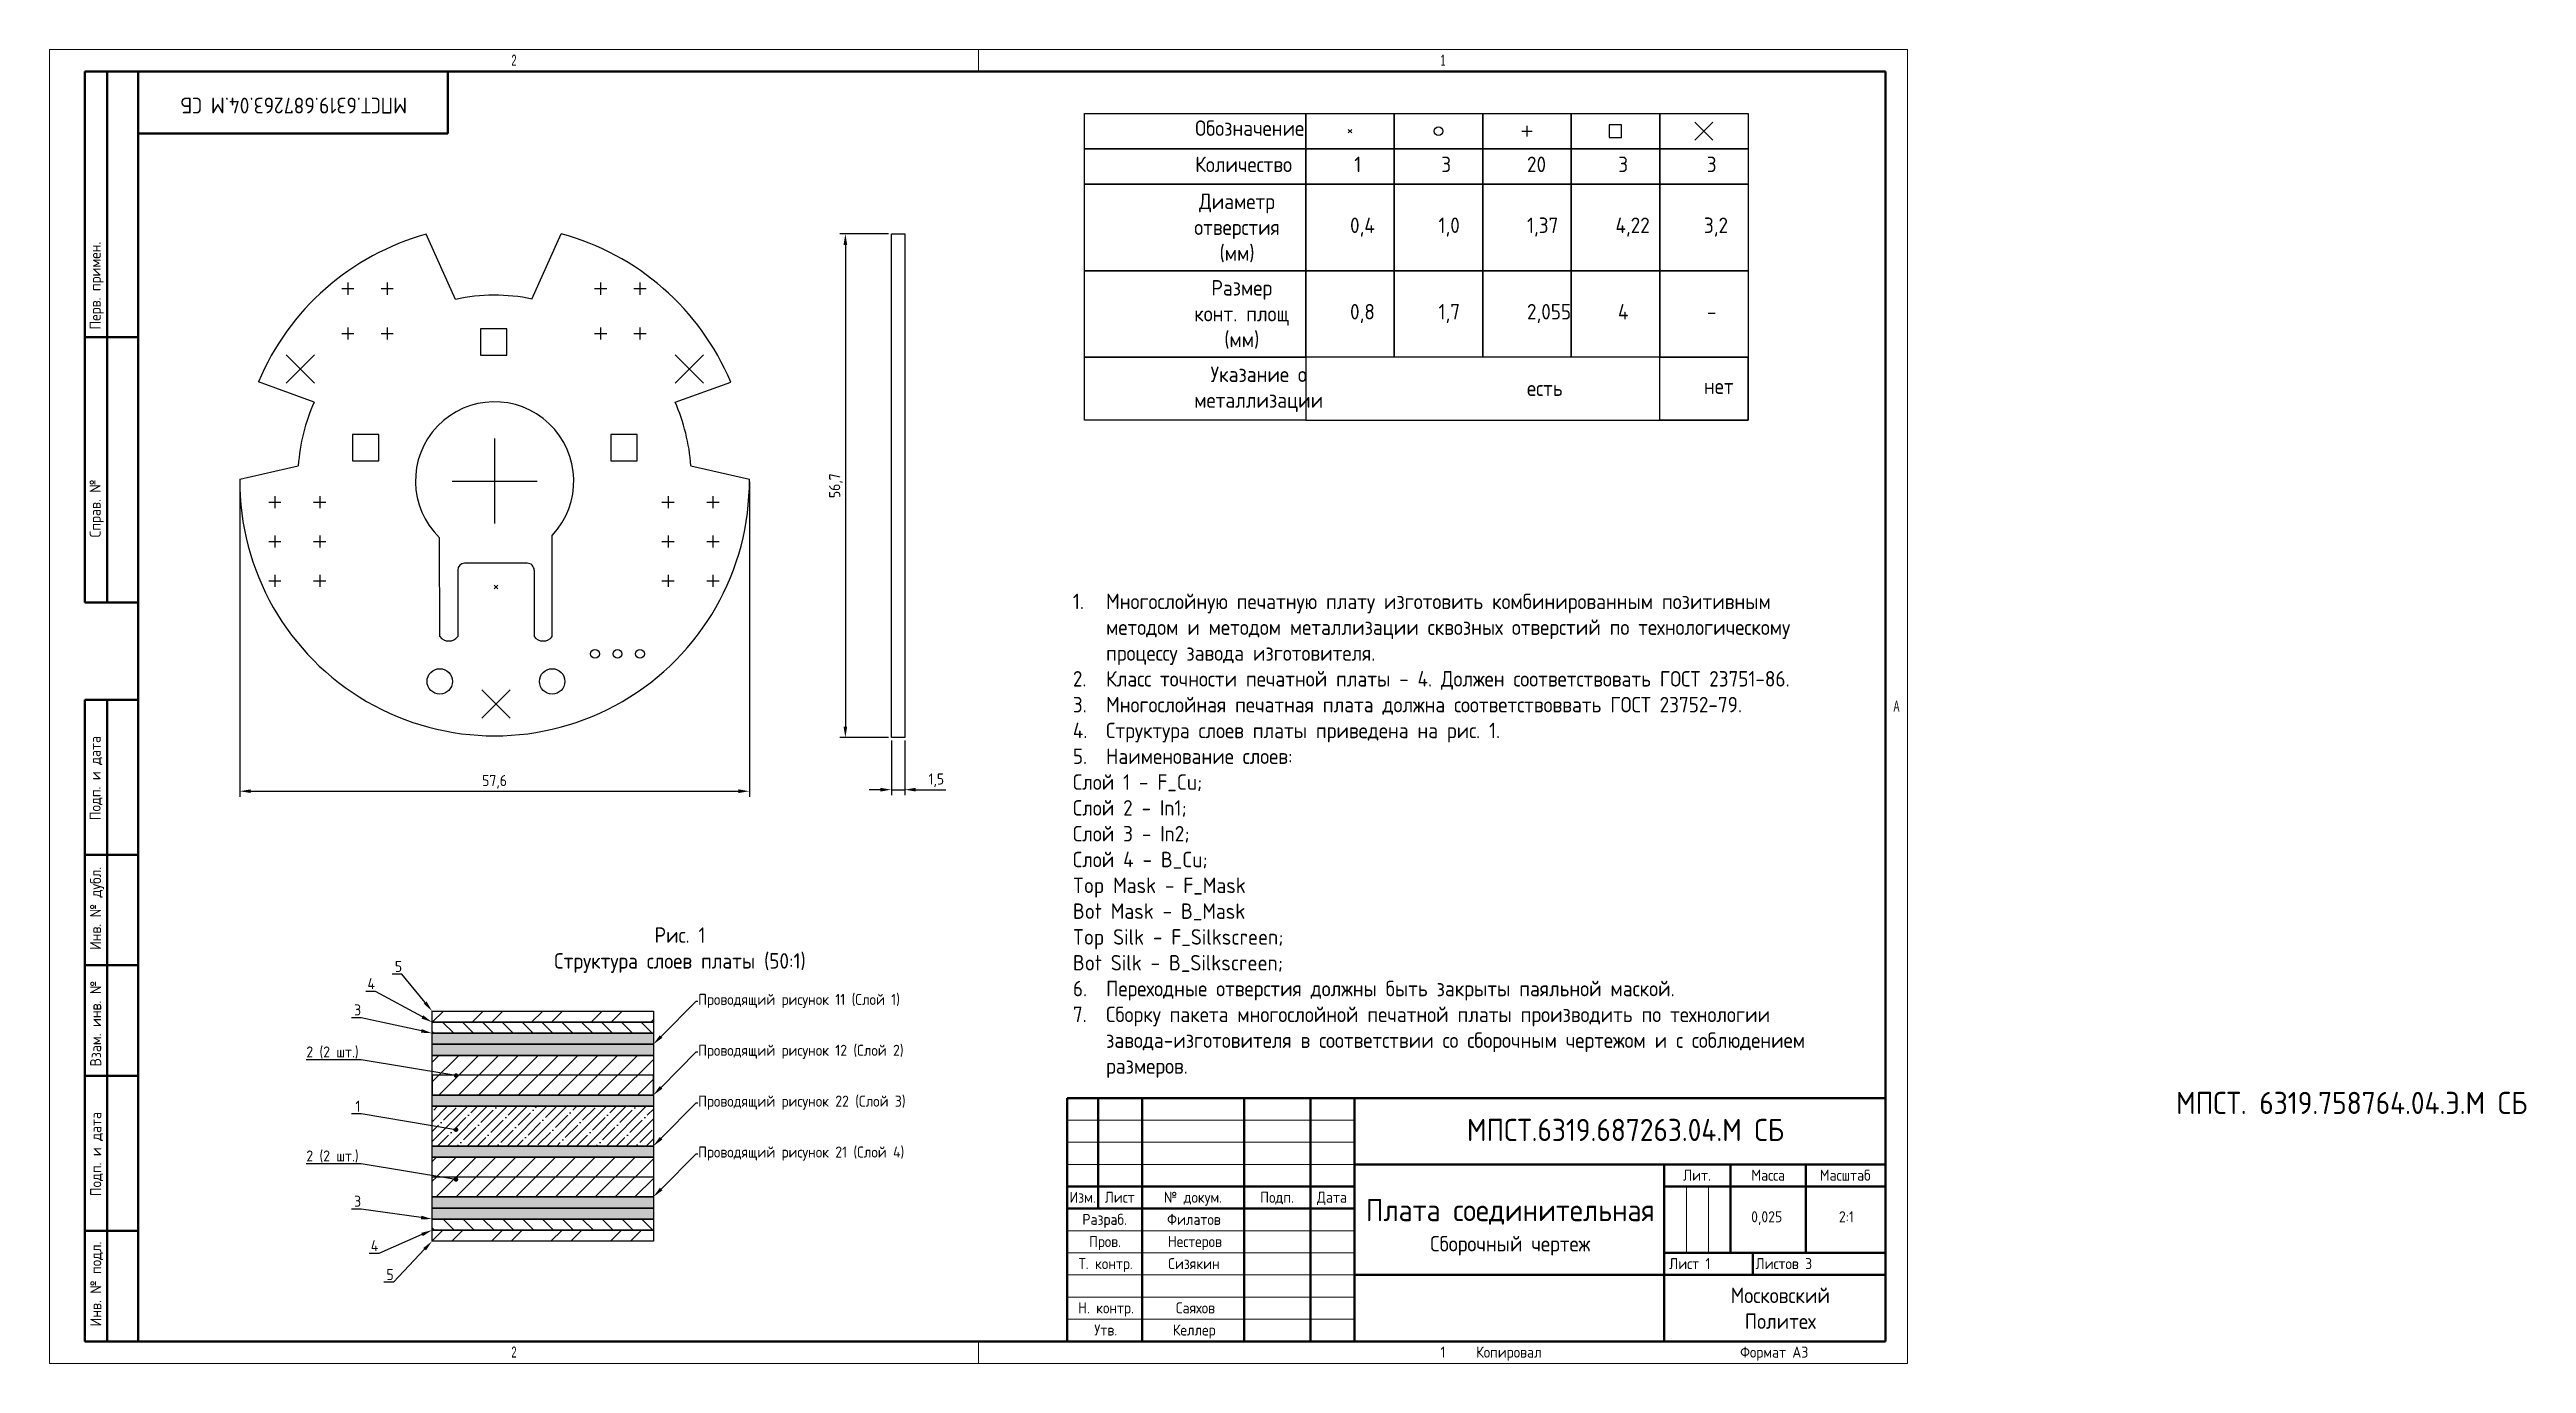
# Model space of a CAD drawing. Extents: x 225 to 785, y -167 to 130.
import ezdxf
from ezdxf import colors
from ezdxf.entities.mleader import LeaderData, LeaderLine
from ezdxf.math import Vec2, Vec3

# ---------------------------------------------------------------- set-up
doc = ezdxf.new("R2010")
doc.units = 0
doc.layers.get('0').update_dxf_attribs({"linetype": 'CONTINUOUS'})
doc.layers.get('Defpoints').update_dxf_attribs({"linetype": 'CONTINUOUS'})
doc.layers.add('BLACK', color=7, linetype='CONTINUOUS')
doc.layers.add('ОСНОВНОЙ', color=7, linetype='CONTINUOUS', lineweight=25)
doc.styles.add('SLDTEXTSTYLE2', font='TXT', dxfattribs={"width": 0.605})
doc.styles.add('СПДС', font='isocpeur.ttf', dxfattribs={"width": 0.9})
doc.dimstyles.new('ISO-25', dxfattribs={"dimtxt": 2.5, "dimasz": 2.5, "dimexe": 1.25, "dimexo": 0.625, "dimtad": 1, "dimtxsty": 'Standard', "dimcen": 2.5, "dimadec": 0, "dimazin": 0, "dimtfac": 1, "dimtmove": 0, "dimatfit": 3, "dimfxl": 1, "dimarcsym": 0})

# ---------------------------------------------------------------- blocks, each defined once
blk = doc.blocks.new('_Dot')
at = {"color": 0, "linetype": 'ByBlock', "lineweight": -2}
blk.add_line((-0.5, 0), (-1, 0), dxfattribs=at)
at = {"color": 0, "linetype": 'ByBlock', "const_width": 0.5}
blk.add_lwpolyline([(-0.25, 0, 1), (0.25, 0, 1)], format="xyb", close=True, dxfattribs=at)
blk = doc.blocks.new('*D1')
at = {"color": 0, "linetype": 'Continuous', "lineweight": -2, "transparency": 16777216}
for p, q in [((415.53, -25.95), (415.53, -38.35)), ((418.53, -25.95), (418.53, -38.35)), ((413.03, -37.1), (410.53, -37.1)), ((415.53, -37.1), (418.53, -37.1)), ((421.03, -37.1), (427.82, -37.1))]:
    blk.add_line(p, q, dxfattribs=at)
at = {"color": 0, "linetype": 'Continuous', "transparency": 16777216}
for points in [[(413.03, -36.68), (413.03, -37.52), (415.53, -37.1)], [(421.03, -36.68), (421.03, -37.52), (418.53, -37.1)]]:
    blk.add_solid(points, dxfattribs=at)
at = {"layer": 'Defpoints', "color": 0, "linetype": 'Continuous', "transparency": 16777216}
for p in [(415.53, -25.33), (418.53, -25.33), (418.53, -37.1)]:
    blk.add_point(p, dxfattribs=at)
at = {"color": 0, "linetype": 'Continuous', "transparency": 16777216, "insert": (425.68, -34.98), "char_height": 2.5, "attachment_point": 5, "style": 'СПДС'}
blk.add_mtext('1,5', dxfattribs=at)
blk = doc.blocks.new('*D2')
at = {"color": 0, "linetype": 'Continuous', "lineweight": -2, "transparency": 16777216}
for p, q in [((414.91, 88.54), (403.87, 88.54)), ((405.12, 86.04), (405.12, -22.83)), ((414.91, -25.33), (403.87, -25.33))]:
    blk.add_line(p, q, dxfattribs=at)
at = {"color": 0, "linetype": 'Continuous', "transparency": 16777216}
for points in [[(404.71, 86.04), (405.54, 86.04), (405.12, 88.54)], [(404.71, -22.83), (405.54, -22.83), (405.12, -25.33)]]:
    blk.add_solid(points, dxfattribs=at)
at = {"layer": 'Defpoints', "color": 0, "linetype": 'Continuous', "transparency": 16777216}
for p in [(415.53, 88.54), (405.12, -25.33), (415.53, -25.33)]:
    blk.add_point(p, dxfattribs=at)
at = {"color": 0, "linetype": 'Continuous', "transparency": 16777216, "insert": (403, 31.61), "char_height": 2.5, "attachment_point": 5, "rotation": 90, "style": 'СПДС'}
blk.add_mtext('56,7', dxfattribs=at)
blk = doc.blocks.new('*D5')
at = {"color": 0, "linetype": 'Continuous', "lineweight": -2, "transparency": 16777216}
for p, q in [((268.23, 32.46), (268.23, -38.7)), ((383.44, 32.46), (383.44, -38.7)), ((270.73, -37.45), (380.94, -37.45))]:
    blk.add_line(p, q, dxfattribs=at)
at = {"color": 0, "linetype": 'Continuous', "transparency": 16777216}
for points in [[(270.73, -37.03), (270.73, -37.86), (268.23, -37.45)], [(380.94, -37.03), (380.94, -37.86), (383.44, -37.45)]]:
    blk.add_solid(points, dxfattribs=at)
at = {"layer": 'Defpoints', "color": 0, "linetype": 'Continuous', "transparency": 16777216}
for p in [(268.23, 33.09), (383.44, 33.09), (383.44, -37.45)]:
    blk.add_point(p, dxfattribs=at)
at = {"color": 0, "linetype": 'Continuous', "transparency": 16777216, "insert": (325.83, -35.32), "char_height": 2.5, "attachment_point": 5, "style": 'СПДС'}
blk.add_mtext('57,6', dxfattribs=at)

msp = doc.modelspace()

# ---------------------------------------------------------------- hatches: boundary and pattern name
at = {"linetype": 'Continuous'}
h = msp.add_hatch(dxfattribs=at)
h.set_pattern_fill('ANSI32', color=256)
h.set_pattern_definition([(45, (0, -19.75), (-6.7352, 6.7352), []), (45, (4.49, -19.75), (-6.7352, 6.7352), [])])
h.paths.add_polyline_path([(311.716, -87.161), (311.716, -89.661), (361.716, -89.661), (361.716, -87.161)])
h.paths.add_polyline_path([(311.716, -136.661), (311.716, -139.161), (361.716, -139.161), (361.716, -136.661)])
h = msp.add_hatch(dxfattribs=at)
h.set_pattern_fill('ANSI31', color=256, angle=270)
h.set_pattern_definition([(315, (-77.4648, -151.6193), (2.245064, 2.245064), [])])
h.paths.add_polyline_path([(361.716, -89.661), (311.716, -89.661), (311.716, -92.161), (361.716, -92.161)])
h = msp.add_hatch(dxfattribs=at)
h.set_pattern_fill('AR-CONC', color=256, scale=0.01)
h.set_pattern_definition([(50, (0, -19.75), (1.8218467, -0.159391), [0.1905, -2.0955]), (355, (0, -19.75), (-0.352434, 1.910568), [0.1524, -1.676406]), (100.45144, (0.1518, -19.7633), (1.4694125, 1.7511775), [0.1619, -1.780902]), (46.1842, (0, -19.242), (2.71079, -0.420423), [0.28575, -3.14325]), (96.63556, (0.226, -19.277), (2.374041, 2.474261), [0.24285, -2.671356]), (351.18415, (0, -19.242), (2.374041, 2.474261), [0.2286, -2.514597]), (21, (0.254, -19.369), (1.516144, -1.022652), [0.1905, -2.0955]), (326, (0.254, -19.369), (0.61802, 1.84188), [0.1524, -1.6764]), (71.45144, (0.3803, -19.4542), (2.134164, 0.819228), [0.1619, -1.780899]), (37.5, (0, -19.75), (0.030886, 0.8455504), [0, -1.65608, 0, -1.7018, 0, -1.68275]), (7.5, (0, -19.75), (0.6681966, 1.0018057), [0, -0.97028, 0, -1.61798, 0, -0.64135]), (327.5, (-0.5664, -19.75), (1.355906, -0.0572874), [0, -0.635, 0, -1.9812, 0, -2.6289]), (317.5, (-0.8204, -19.75), (1.4812918, 0.254265), [0, -0.8255, 0, -1.31572, 0, -1.8669])])
h.paths.add_polyline_path([(361.716, -92.161), (311.716, -92.161), (311.716, -94.661), (361.716, -94.661)])
h.paths.add_polyline_path([(361.716, -131.661), (311.716, -131.661), (311.716, -134.161), (361.716, -134.161)])
h = msp.add_hatch(color=256, dxfattribs=at)
h.dxf.hatch_style = 1
h.paths.add_polyline_path([(361.716, -94.661), (311.716, -94.661), (311.716, -97.161), (361.716, -97.161)])
h.paths.add_polyline_path([(361.716, -106.161), (311.716, -106.161), (311.716, -108.661), (361.716, -108.661)])
h.paths.add_polyline_path([(361.716, -117.661), (311.716, -117.661), (311.716, -120.161), (361.716, -120.161)])
h.paths.add_polyline_path([(361.716, -129.161), (311.716, -129.161), (311.716, -131.661), (361.716, -131.661)])
h = msp.add_hatch(dxfattribs=at)
h.set_pattern_fill('ANSI31', color=256)
h.set_pattern_definition([(45, (0, -19.75), (-2.245064, 2.245064), [])])
h.paths.add_polyline_path([(361.716, -97.161), (311.716, -97.161), (311.716, -101.661), (361.716, -101.661)])
h.paths.add_polyline_path([(361.716, -101.661), (311.716, -101.661), (311.716, -106.161), (361.716, -106.161)])
h.paths.add_polyline_path([(361.716, -120.161), (311.716, -120.161), (311.716, -124.312), (313.82, -124.661), (361.716, -124.661)])
h.paths.add_polyline_path([(361.716, -124.661), (313.82, -124.661), (311.716, -124.661), (311.716, -129.161), (361.716, -129.161)])
h = msp.add_hatch(dxfattribs=at)
h.set_pattern_fill('ANSI35', color=256, scale=0.5)
h.set_pattern_definition([(45, (0, -19.75), (-2.245064, 2.245064), []), (45, (2.245, -19.75), (-2.245064, 2.245064), [3.96875, -0.79375, 0, -0.79375])])
h.paths.add_polyline_path([(361.716, -108.661), (311.716, -108.661), (311.716, -117.661), (361.716, -117.661)])
h = msp.add_hatch(dxfattribs=at)
h.set_pattern_fill('ANSI31', color=256, angle=270)
h.set_pattern_definition([(315, (-77.4648, -128.6193), (2.245064, 2.245064), [])])
h.paths.add_polyline_path([(311.716, -134.161), (311.716, -136.661), (361.716, -136.661), (361.716, -134.161)])

# ---------------------------------------------------------------- linework, layer by layer
at = {"color": 7, "linetype": 'Continuous', "lineweight": 18}
for p, q in [((225.233, 130.201), (645.233, 130.201)), ((225.233, 130.201), (225.233, -166.799)), ((645.233, 130.201), (645.233, -166.799)), ((455.233, -111.799), (520.233, -111.799)), ((455.233, -116.799), (520.233, -116.799)), ((455.233, -121.799), (520.233, -121.799)), ((595.233, -126.799), (595.233, -141.799)), ((600.233, -126.799), (600.233, -141.799)), ((455.233, -136.799), (520.233, -136.799)), ((455.233, -141.799), (520.233, -141.799)), ((455.233, -146.799), (520.233, -146.799)), ((455.233, -151.799), (520.233, -151.799)), ((455.233, -156.799), (520.233, -156.799)), ((225.233, -166.799), (645.233, -166.799))]:
    msp.add_line(p, q, dxfattribs=at)
at = {"color": 7, "linetype": 'Continuous', "lineweight": 50}
for p, q in [((233.233, 5.201), (233.233, 125.201)), ((245.233, 125.201), (233.233, 125.201)), ((233.233, 5.201), (233.233, 125.201)), ((238.233, 5.201), (238.233, 125.201)), ((238.233, 5.201), (238.233, 125.201)), ((245.233, 125.201), (245.233, -161.799)), ((640.233, 125.201), (245.233, 125.201)), ((245.233, 125.201), (245.233, -161.799)), ((315.233, 111.201), (315.233, 125.201)), ((640.233, -161.799), (640.233, 125.201)), ((245.233, 111.201), (315.233, 111.201)), ((233.233, 65.201), (245.233, 65.201)), ((233.233, 5.201), (245.233, 5.201)), ((233.233, -161.799), (233.233, -16.799)), ((233.233, -16.799), (245.233, -16.799)), ((238.233, -161.799), (238.233, -16.799)), ((245.233, -51.799), (233.233, -51.799)), ((245.233, -76.799), (233.233, -76.799)), ((245.233, -101.799), (233.233, -101.799)), ((455.233, -106.799), (640.233, -106.799)), ((455.233, -106.799), (455.233, -161.799)), ((462.233, -131.799), (462.233, -106.799)), ((472.233, -106.799), (472.233, -161.799)), ((495.233, -106.799), (495.233, -161.799)), ((510.233, -106.799), (510.233, -161.799)), ((520.233, -106.799), (520.233, -161.799)), ((520.233, -121.799), (640.233, -121.799)), ((590.233, -121.799), (590.233, -161.799)), ((605.233, -121.799), (605.233, -141.799)), ((622.233, -121.799), (622.233, -141.799)), ((455.233, -126.799), (520.233, -126.799)), ((590.233, -126.799), (640.233, -126.799)), ((455.233, -131.799), (520.233, -131.799)), ((233.233, -136.799), (245.233, -136.799)), ((590.233, -141.799), (640.233, -141.799)), ((610.233, -141.799), (610.233, -146.799)), ((520.233, -146.799), (640.233, -146.799)), ((233.233, -161.799), (245.233, -161.799)), ((245.233, -161.799), (640.233, -161.799))]:
    msp.add_line(p, q, dxfattribs=at)
at = {"color": 7, "linetype": 'Continuous', "lineweight": 25}
msp.add_line((245.233, 65.201), (233.233, 65.201), dxfattribs=at)
at = {"linetype": 'Continuous'}
for p, q in [((325.834, 42.296), (325.834, 32.672)), ((316.21, 32.672), (325.834, 32.672)), ((325.834, 32.672), (335.459, 32.672)), ((325.834, 32.672), (325.834, 23.047))]:
    msp.add_line(p, q, dxfattribs=at)
for points in [[(459.199, 115.752), (509.199, 115.752), (509.199, 107.752), (459.199, 107.752)], [(509.199, 115.752), (529.199, 115.752), (529.199, 107.752), (509.199, 107.752)], [(529.199, 115.752), (549.199, 115.752), (549.199, 107.752), (529.199, 107.752)], [(549.199, 115.752), (569.199, 115.752), (569.199, 107.752), (549.199, 107.752)], [(569.199, 115.752), (589.199, 115.752), (589.199, 107.752), (569.199, 107.752)], [(589.199, 115.752), (609.199, 115.752), (609.199, 107.752), (589.199, 107.752)], [(459.199, 107.752), (509.199, 107.752), (509.199, 99.752), (459.199, 99.752)], [(509.199, 107.752), (529.199, 107.752), (529.199, 99.752), (509.199, 99.752)], [(529.199, 107.752), (549.199, 107.752), (549.199, 99.752), (529.199, 99.752)], [(549.199, 107.752), (569.199, 107.752), (569.199, 99.752), (549.199, 99.752)], [(569.199, 107.752), (589.199, 107.752), (589.199, 99.752), (569.199, 99.752)], [(589.199, 107.752), (609.199, 107.752), (609.199, 99.752), (589.199, 99.752)], [(459.199, 99.752), (509.199, 99.752), (509.199, 80.215), (459.199, 80.215)], [(509.199, 99.752), (529.199, 99.752), (529.199, 80.215), (509.199, 80.215)], [(529.199, 99.752), (549.199, 99.752), (549.199, 80.215), (529.199, 80.215)], [(549.199, 99.752), (569.199, 99.752), (569.199, 80.215), (549.199, 80.215)], [(569.199, 99.752), (589.199, 99.752), (589.199, 80.215), (569.199, 80.215)], [(589.199, 99.752), (609.199, 99.752), (609.199, 80.215), (589.199, 80.215)], [(415.532, 88.54), (418.532, 88.54), (418.532, -25.328), (415.532, -25.328)], [(459.199, 80.215), (509.199, 80.215), (509.199, 60.678), (459.199, 60.678)], [(509.199, 80.215), (529.199, 80.215), (529.199, 60.678), (509.199, 60.678)], [(529.199, 80.215), (549.199, 80.215), (549.199, 60.678), (529.199, 60.678)], [(549.199, 80.215), (569.199, 80.215), (569.199, 60.678), (549.199, 60.678)], [(569.199, 80.215), (589.199, 80.215), (589.199, 60.678), (569.199, 60.678)], [(589.199, 80.215), (609.199, 80.215), (609.199, 60.678), (589.199, 60.678)], [(459.199, 60.678), (509.199, 60.678), (509.199, 46.451), (459.199, 46.451)], [(509.199, 46.451), (609.199, 46.451), (609.199, 60.678), (509.199, 60.678)], [(589.199, 60.678), (609.199, 60.678), (609.199, 46.451), (589.199, 46.451)], [(311.716, -87.161), (361.716, -87.161), (361.716, -89.661), (311.716, -89.661)], [(311.716, -89.661), (361.716, -89.661), (361.716, -92.161), (311.716, -92.161)], [(311.716, -92.161), (361.716, -92.161), (361.716, -94.661), (311.716, -94.661)], [(311.716, -94.661), (361.716, -94.661), (361.716, -97.161), (311.716, -97.161)], [(311.716, -97.161), (361.716, -97.161), (361.716, -106.161), (311.716, -106.161)], [(311.716, -106.161), (361.716, -106.161), (361.716, -101.661), (311.716, -101.661)], [(311.716, -106.161), (361.716, -106.161), (361.716, -108.661), (311.716, -108.661)], [(311.716, -108.661), (361.716, -108.661), (361.716, -117.661), (311.716, -117.661)], [(311.716, -117.661), (361.716, -117.661), (361.716, -120.161), (311.716, -120.161)], [(311.716, -120.161), (361.716, -120.161), (361.716, -129.161), (311.716, -129.161)], [(311.716, -120.161), (361.716, -120.161), (361.716, -124.661), (311.716, -124.661)], [(311.716, -129.161), (361.716, -129.161), (361.716, -131.661), (311.716, -131.661)], [(311.716, -131.661), (361.716, -131.661), (361.716, -134.161), (311.716, -134.161)], [(311.716, -134.161), (361.716, -134.161), (361.716, -136.661), (311.716, -136.661)], [(311.716, -136.661), (361.716, -136.661), (361.716, -139.161), (311.716, -139.161)]]:
    msp.add_lwpolyline(points, close=True, dxfattribs=at)
at = {"layer": 'BLACK', "linetype": 'Continuous'}
for p, q in [((518.799, 112.152), (519.599, 111.352)), ((519.599, 112.152), (518.799, 111.352)), ((559.199, 112.952), (559.199, 110.552)), ((580.571, 113.166), (577.741, 113.166)), ((577.741, 113.166), (577.741, 110.338)), ((580.571, 110.338), (580.571, 113.166)), ((597.172, 113.752), (601.172, 109.752)), ((601.172, 113.752), (597.172, 109.752)), ((557.999, 111.752), (560.399, 111.752)), ((577.741, 110.338), (580.571, 110.338)), ((317.001, 73.728), (310.397, 88.46)), ((334.289, 73.808), (340.893, 88.54)), ((291.278, 76.154), (294.018, 76.154)), ((292.648, 77.524), (292.648, 74.784)), ((300.168, 76.154), (302.908, 76.154)), ((301.538, 77.524), (301.538, 74.784)), ((348.428, 76.154), (351.168, 76.154)), ((349.798, 77.524), (349.798, 74.784)), ((357.318, 76.154), (360.058, 76.154)), ((358.688, 77.524), (358.688, 74.784)), ((292.648, 67.364), (292.648, 64.624)), ((301.538, 67.364), (301.538, 64.624)), ((349.798, 67.364), (349.798, 64.624)), ((358.688, 67.364), (358.688, 64.624)), ((291.278, 65.994), (294.018, 65.994)), ((300.168, 65.994), (302.908, 65.994)), ((328.621, 67.06), (322.653, 67.06)), ((322.653, 67.06), (322.653, 61.092)), ((328.621, 61.092), (328.621, 67.06)), ((348.428, 65.994), (351.168, 65.994)), ((357.318, 65.994), (360.058, 65.994)), ((278.749, 61.18), (285.149, 54.78)), ((285.149, 61.18), (278.749, 54.78)), ((322.653, 61.092), (328.621, 61.092)), ((366.633, 61.18), (373.033, 54.78)), ((373.033, 61.18), (366.633, 54.78)), ((285.032, 50.503), (272.461, 55.077)), ((366.636, 50.503), (379.203, 55.027)), ((299.665, 43.184), (293.697, 43.184)), ((293.697, 43.184), (293.697, 37.216)), ((299.665, 37.216), (299.665, 43.184)), ((358.085, 43.184), (352.117, 43.184)), ((352.117, 43.184), (352.117, 37.216)), ((358.085, 37.216), (358.085, 43.184)), ((268.233, 33.088), (281.441, 36.137)), ((293.697, 37.216), (299.665, 37.216)), ((352.117, 37.216), (358.085, 37.216)), ((370.227, 36.136), (383.435, 33.088)), ((276.138, 29.264), (276.138, 26.524)), ((286.298, 29.264), (286.298, 26.524)), ((365.038, 29.264), (365.038, 26.524)), ((375.198, 29.264), (375.198, 26.524)), ((274.768, 27.894), (277.508, 27.894)), ((284.928, 27.894), (287.668, 27.894)), ((363.668, 27.894), (366.408, 27.894)), ((373.828, 27.894), (376.568, 27.894)), ((274.768, 19.004), (277.508, 19.004)), ((276.138, 20.374), (276.138, 17.634)), ((284.928, 19.004), (287.668, 19.004)), ((286.298, 20.374), (286.298, 17.634)), ((313.445, -2.472), (313.385, 19.819)), ((338.845, -2.472), (338.845, 20.388)), ((363.668, 19.004), (366.408, 19.004)), ((365.038, 20.374), (365.038, 17.634)), ((373.828, 19.004), (376.568, 19.004)), ((375.198, 20.374), (375.198, 17.634)), ((276.138, 11.484), (276.138, 8.744)), ((286.298, 11.484), (286.298, 8.744)), ((317.515, 12.551), (317.509, -2.472)), ((333.2, 14.075), (319.039, 14.075)), ((334.781, 12.552), (334.781, -2.472)), ((365.038, 11.484), (365.038, 8.744)), ((375.198, 11.484), (375.198, 8.744)), ((274.768, 10.114), (277.508, 10.114)), ((284.928, 10.114), (287.668, 10.114)), ((325.745, 9.104), (326.545, 8.304)), ((326.545, 9.104), (325.745, 8.304)), ((363.668, 10.114), (366.408, 10.114)), ((373.828, 10.114), (376.568, 10.114)), ((322.945, -14.512), (329.345, -20.912)), ((329.345, -14.512), (322.945, -20.912))]:
    msp.add_line(p, q, dxfattribs=at)
at = {"layer": 'BLACK'}
for centre, radius in [((539.199, 111.752), 1), ((348.528, -6.396), 1), ((353.608, -6.396), 1), ((358.688, -6.396), 1), ((313.445, -12.632), 2.874), ((338.845, -12.632), 2.874)]:
    msp.add_circle(centre, radius, dxfattribs=at)
for centre, radius, start, end in [((325.834, 32.672), 57.885, 105.46705, 157.22823), ((325.834, 32.672), 57.862, 22.72789, 74.91436), ((325.834, 32.672), 41.996, 78.38488, 102.14166), ((325.834, 32.672), 44.528, 156.39367, 175.53641), ((325.834, 32.672), 17.893, 316.64767, 225.91555), ((325.834, 32.672), 44.528, 4.46254, 23.60633), ((325.834, 32.672), 57.603, 179.58562, 0.41356), ((319.039, 12.551), 1.524, 90.00068, 179.9994), ((333.257, 12.552), 1.524, 0.00256, 92.12899), ((315.477, -0.948), 2.54, 216.8699, 323.1301), ((336.813, -0.948), 2.54, 216.8699, 323.1301)]:
    msp.add_arc(centre, radius, start, end, dxfattribs=at)
at = {"layer": 'ОСНОВНОЙ', "linetype": 'Continuous', "lineweight": 18}
for p, q in [((435.233, 125.201), (435.233, 130.201)), ((245.233, -161.799), (245.233, 125.201)), ((245.233, 125.201), (640.233, 125.201)), ((442.733, 125.202), (442.733, 125.2)), ((640.233, 125.201), (640.233, -161.799)), ((245.232, -18.299), (245.234, -18.299)), ((640.234, -18.299), (640.232, -18.299)), ((640.233, -161.799), (245.233, -161.799)), ((435.233, -161.799), (435.233, -166.799)), ((442.733, -161.8), (442.733, -161.798))]:
    msp.add_line(p, q, dxfattribs=at)

# ---------------------------------------------------------------- texts
at = {"color": 7, "linetype": 'Continuous', "lineweight": 0, "char_height": 2.5, "attachment_point": 2, "style": 'СПДС'}
for s, insert, rotation in [('{\\H1.42857x;МПСТ.6319.687263.04.М СБ}', (280.456, 115.757), 180), ('Перв. примен.', (234.301, 76.83), 90), ('Справ. №', (234.29, 26.482), 90), ('Подп. и дата', (234.287, -34.486), 90), ('Инв. № дубл.', (234.378, -63.938), 90), ('Взам. инв. №', (234.407, -89.977), 90), ('Подп. и дата', (234.429, -119.475), 90), ('Инв. № подл.', (234.43, -148.835), 90)]:
    msp.add_mtext(s, dxfattribs=dict(at, insert=insert, rotation=rotation))
at = {"linetype": 'Continuous', "char_height": 3.5, "attachment_point": 1, "style": 'СПДС'}
for s, insert in [('\\pxqc;Обозначение', (484.199, 114.186)), ('\\pxqc;Количество', (484.199, 105.997)), ('\\pxqc;1', (519.199, 105.997)), ('\\pxqc;3', (539.199, 105.997)), ('\\pxqc;20', (559.199, 105.997)), ('\\pxqc;3', (579.199, 105.997)), ('\\pxqc;3', (599.199, 105.997)), ('\\pxqc;Диаметр\\Pотверстия\\P(мм)', (483.979, 97.623)), ('\\pxqc;0,4', (519.199, 92.228)), ('\\pxqc;1,0', (539.199, 92.228)), ('\\pxqc;1,37', (559.199, 92.228)), ('\\pxqc;4,22', (579.199, 92.228)), ('\\pxqc;3,2', (599.199, 92.228)), ('\\pxqc;Размер\\Pконт. площ\\P(мм)', (483.979, 78.086)), ('\\pxqc;0,8', (519.199, 72.691)), ('\\pxqc;1,7', (539.199, 72.691)), ('\\pxqc;2,055', (559.199, 72.691)), ('\\pxqc;4', (579.199, 72.691)), ('\\pxqc;-', (599.199, 72.691)), ('\\pxqc;Указание о\\Pметаллизации', (483.979, 58.549)), ('\\pxqc;есть', (559.199, 55.401)), ('\\pxqc;нет', (599.199, 55.858)), ('\\pxqc;Рис. 1\\PСтруктура слоев платы (50:1)', (339.328, -68.22))]:
    msp.add_mtext(s, dxfattribs=dict(at, insert=insert))
at = {"insert": (454.051, 7.211), "char_height": 2.5, "width": 176.27435, "attachment_point": 1, "style": 'СПДС'}
msp.add_mtext('\\pxi-3,l4,t4;{\\H1.4x;1.^IМногослойную печатную плату изготовить комбинированным позитивным методом и методом металлизации сквозных отверстий по технологическому процессу завода изготовителя.\\P2.^IКласс точности печатной платы - 4. Должен соответствовать ГОСТ 23751-86.\\P3.^IМногослойная печатная плата должна соответствоввать ГОСТ 23752-79.\\P4.^IСтруктура слоев платы приведена на рис. 1.\\P5.^IНаименование слоев:\\PСлой 1 - F_Cu;\\PСлой 2 - In1;\\PСлой 3 - In2;\\PСлой 4 - B_Cu;\\PTop Mask - F_Mask\\PBot Mask - B_Mask\\PTop Silk - F_Silkscreen;\\PBot Silk - B_Silkscreen;\\P6.^IПереходные отверстия должны быть закрыты паяльной маской.\\P7.^IСборку пакета многослойной печатной платы производить по технологии завода-изготовителя в соответствии со сборочным чертежом и с соблюдением размеров.}', dxfattribs=at)
at = {"color": 7, "linetype": 'Continuous', "lineweight": 0, "attachment_point": 2, "style": 'СПДС'}
for s, insert, char_height in [('{\\H1.42857x;МПСТ. 6319.758764.04.Э.М СБ}', (745.636, -105.408), 3.5), ('{\\H1.42857x;МПСТ.6319.687263.04.М СБ}', (581.472, -111.515), 3.5), ('Лит.', (597.64, -122.983), 2.5), ('Масса', (613.724, -122.983), 2.5), ('Масштаб', (631.126, -122.983), 2.5), ('Изм.', (458.756, -127.983), 2.5), ('Лист', (467.13, -127.983), 2.5), ('№ докум.', (483.693, -127.983), 2.5), ('Подп.', (502.714, -127.983), 2.5), ('Дата', (515.118, -127.983), 2.5), ('Разраб.', (463.728, -132.983), 2.5), ('Филатов', (483.914, -132.983), 2.5), ('{\\H1.42857x;Плата соединительная }\\PСборочный чертеж', (555.41, -129.639), 3.5), ('0,025', (613.376, -132.397), 2.5), ('2:1', (631.401, -132.397), 2.5), ('Пров.', (463.821, -137.983), 2.5), ('Нестеров', (484.144, -137.983), 2.5), ('Т. контр.', (463.976, -142.983), 2.5), ('Сизякин', (483.927, -142.983), 2.5), ('Лист 1', (595.994, -142.983), 2.5), ('Листов 3', (617.258, -142.983), 2.5), ('Московский\\PПолитех', (616.455, -149.651), 3.5), ('Н. контр.', (464.038, -152.983), 2.5), ('Саяхов', (484.259, -152.983), 2.5), ('Утв.', (463.976, -157.983), 2.5), ('Келлер', (483.967, -157.983), 2.5), ('1', (540.215, -162.976), 2.5), ('Копировал', (555.098, -162.983), 2.5), ('Формат А3', (615.082, -162.983), 2.5)]:
    msp.add_mtext(s, dxfattribs=dict(at, insert=insert, char_height=char_height))
at = {"layer": 'ОСНОВНОЙ', "char_height": 2.5, "attachment_point": 2, "style": 'SLDTEXTSTYLE2'}
for s, insert in [('2', (330.215, 129.024)), ('1', (540.215, 129.024)), ('A', (642.72, -16.976)), ('2', (330.215, -162.976))]:
    msp.add_mtext(s, dxfattribs=dict(at, insert=insert))

# ---------------------------------------------------------------- dimensions: what is measured, and where the dimension line sits
at = {"linetype": 'Continuous'}
dim = msp.add_linear_dim(base=(405.124, -25.328), p1=(415.532, 88.54), p2=(415.532, -25.328), angle=90, text='56,7', dimstyle='ISO-25', override={"dimtxsty": 'СПДС'}, dxfattribs=at)
dim.commit()
dim.dimension.update_dxf_attribs({"geometry": '*D2', "text_midpoint": (402.999, 31.606)})
for base, p1, p2, text, picture, middle in [((383.435, -37.448), (268.233, 33.088), (383.435, 33.088), '57,6', '*D5', (325.834, -35.323)), ((418.532, -37.101), (415.532, -25.328), (418.532, -25.328), '1,5', '*D1', (425.676, -34.976))]:
    dim = msp.add_linear_dim(base=base, p1=p1, p2=p2, text=text, dimstyle='ISO-25', override={"dimtxsty": 'СПДС'}, dxfattribs=at)
    dim.commit()
    dim.dimension.update_dxf_attribs({"geometry": picture, "text_midpoint": middle})

# ---------------------------------------------------------------- leaders
ml = msp.add_multileader_mtext('Standard')
ml.set_content('5', color=256, style='СПДС')
ml.set_leader_properties()
ml.build(insert=Vec2(0, 0))
ml.multileader.update_dxf_attribs({"text_right_attachment_type": 6, "dogleg_length": 0.36, "arrow_head_size": 2.5})
ctx = ml.context
ctx.base_point, ctx.char_height, ctx.arrow_head_size, ctx.landing_gap_size, ctx.plane_origin = Vec3(303.208, -77.057), 2.5, 2.5, 0.09, Vec3(311.716, -87.161)
ctx.right_attachment = 6
notes = []
notes.append((ctx, [(0, (1, 1, 0), (304.873, -78.807), (-1, 0), 0.36, [(0, [(311.716, -87.161)], 0, [])])]))
ctx.mtext.insert, ctx.mtext.flow_direction = Vec3(303.298, -75.807), 5
ml = msp.add_multileader_mtext('Standard')
ml.set_content('4', color=256, style='СПДС')
ml.set_leader_properties()
ml.build(insert=Vec2(0, 0))
ml.multileader.update_dxf_attribs({"text_right_attachment_type": 6, "dogleg_length": 0.36, "arrow_head_size": 2.5})
ctx = ml.context
ctx.base_point, ctx.char_height, ctx.arrow_head_size, ctx.landing_gap_size, ctx.plane_origin = Vec3(297.012, -80.941), 2.5, 2.5, 0.09, Vec3(311.716, -89.661)
ctx.right_attachment = 6
notes.append((ctx, [(0, (1, 1, 0), (298.902, -82.691), (-1, 0), 0.36, [(0, [(311.716, -89.661)], 0, [])])]))
ctx.mtext.insert, ctx.mtext.flow_direction = Vec3(297.102, -79.691), 5
ml = msp.add_multileader_mtext('Standard')
ml.set_content('Проводящий рисунок 11 (Слой 1)', color=256, style='СПДС')
ml.set_leader_properties()
ml.build(insert=Vec2(0, 0))
ml.multileader.update_dxf_attribs({"text_right_attachment_type": 6, "dogleg_length": 0.36, "arrow_head_size": 2.5})
ctx = ml.context
ctx.base_point, ctx.char_height, ctx.arrow_head_size, ctx.landing_gap_size, ctx.plane_origin = Vec3(371.766, -84.886), 2.5, 2.5, 0.09, Vec3(361.716, -94.661)
ctx.right_attachment = 6
notes.append((ctx, [(0, (1, 1, 0), (371.406, -84.886), (1, 0), 0.36, [(0, [(361.716, -94.661)], 0, [])])]))
ctx.mtext.insert, ctx.mtext.flow_direction = Vec3(371.856, -83.261), 5
ml = msp.add_multileader_mtext('Standard')
ml.set_content('3', color=256, style='СПДС')
ml.set_leader_properties()
ml.build(insert=Vec2(0, 0))
ml.multileader.update_dxf_attribs({"text_right_attachment_type": 6, "dogleg_length": 0.36, "arrow_head_size": 2.5})
ctx = ml.context
ctx.base_point, ctx.char_height, ctx.arrow_head_size, ctx.landing_gap_size, ctx.plane_origin = Vec3(293.997, -86.888), 2.5, 2.5, 0.09, Vec3(311.716, -92.161)
ctx.right_attachment = 6
notes.append((ctx, [(0, (1, 1, 0), (295.662, -88.638), (-1, 0), 0.36, [(0, [(311.716, -92.161)], 0, [])])]))
ctx.mtext.insert, ctx.mtext.flow_direction = Vec3(294.087, -85.638), 5
ml = msp.add_multileader_mtext('Standard')
ml.set_content('2 (2 шт.)', color=256, style='СПДС')
ml.set_leader_properties()
ml.set_arrow_properties(name='DOT')
ml.build(insert=Vec2(0, 0))
ml.multileader.update_dxf_attribs({"text_right_attachment_type": 6, "dogleg_length": 0.36, "arrow_head_size": 1})
ctx = ml.context
ctx.base_point, ctx.char_height, ctx.arrow_head_size, ctx.landing_gap_size, ctx.plane_origin = Vec3(283.197, -96.513), 2.5, 1, 0.09, Vec3(311.716, -101.661)
ctx.right_attachment = 6
notes.append((ctx, [(0, (1, 1, 0), (295.662, -98.138), (-1, 0), 0.36, [(0, [(317.117, -101.701)], 0, [])])]))
ctx.mtext.insert, ctx.mtext.flow_direction = Vec3(283.287, -95.138), 5
ml = msp.add_multileader_mtext('Standard')
ml.set_content('Проводящий рисунок 12 (Слой 2)', color=256, style='СПДС')
ml.set_leader_properties()
ml.build(insert=Vec2(0, 0))
ml.multileader.update_dxf_attribs({"text_right_attachment_type": 6, "dogleg_length": 0.36, "arrow_head_size": 2.5})
ctx = ml.context
ctx.base_point, ctx.char_height, ctx.arrow_head_size, ctx.landing_gap_size, ctx.plane_origin = Vec3(371.766, -96.386), 2.5, 2.5, 0.09, Vec3(361.716, -106.161)
ctx.right_attachment = 6
notes.append((ctx, [(0, (1, 1, 0), (371.406, -96.386), (1, 0), 0.36, [(0, [(361.716, -106.161)], 0, [])])]))
ctx.mtext.insert, ctx.mtext.flow_direction = Vec3(371.856, -94.761), 5
ml = msp.add_multileader_mtext('Standard')
ml.set_content('Проводящий рисунок 22 (Слой 3)', color=256, style='СПДС')
ml.set_leader_properties()
ml.build(insert=Vec2(0, 0))
ml.multileader.update_dxf_attribs({"text_right_attachment_type": 6, "dogleg_length": 0.36, "arrow_head_size": 2.5})
ctx = ml.context
ctx.base_point, ctx.char_height, ctx.arrow_head_size, ctx.landing_gap_size, ctx.plane_origin = Vec3(371.766, -107.886), 2.5, 2.5, 0.09, Vec3(361.716, -117.661)
ctx.right_attachment = 6
notes.append((ctx, [(0, (1, 1, 0), (371.406, -107.886), (1, 0), 0.36, [(0, [(361.716, -117.661)], 0, [])])]))
ctx.mtext.insert, ctx.mtext.flow_direction = Vec3(371.856, -106.261), 5
ml = msp.add_multileader_mtext('Standard')
ml.set_content('1', color=256, style='СПДС')
ml.set_leader_properties()
ml.set_arrow_properties(name='DOT')
ml.build(insert=Vec2(0, 0))
ml.multileader.update_dxf_attribs({"text_right_attachment_type": 6, "dogleg_length": 0.36, "arrow_head_size": 1})
ctx = ml.context
ctx.base_point, ctx.char_height, ctx.arrow_head_size, ctx.landing_gap_size, ctx.plane_origin = Vec3(294.447, -108.653), 2.5, 1, 0.09, Vec3(311.716, -113.926)
ctx.right_attachment = 6
notes.append((ctx, [(0, (1, 1, 0), (295.662, -110.403), (-1, 0), 0.36, [(0, [(317.117, -113.966)], 0, [])])]))
ctx.mtext.insert, ctx.mtext.flow_direction = Vec3(294.379, -107.403), 5
ml = msp.add_multileader_mtext('Standard')
ml.set_content('Проводящий рисунок 21 (Слой 4)', color=256, style='СПДС')
ml.set_leader_properties()
ml.build(insert=Vec2(0, 0))
ml.multileader.update_dxf_attribs({"text_right_attachment_type": 6, "dogleg_length": 0.36, "arrow_head_size": 2.5})
ctx = ml.context
ctx.base_point, ctx.char_height, ctx.arrow_head_size, ctx.landing_gap_size, ctx.plane_origin = Vec3(371.766, -119.386), 2.5, 2.5, 0.09, Vec3(361.716, -129.161)
ctx.right_attachment = 6
notes.append((ctx, [(0, (1, 1, 0), (371.406, -119.386), (1, 0), 0.36, [(0, [(361.716, -129.161)], 0, [])])]))
ctx.mtext.insert, ctx.mtext.flow_direction = Vec3(371.856, -117.761), 5
ml = msp.add_multileader_mtext('Standard')
ml.set_content('2 (2 шт.)', color=256, style='СПДС')
ml.set_leader_properties()
ml.set_arrow_properties(name='DOT')
ml.build(insert=Vec2(0, 0))
ml.multileader.update_dxf_attribs({"text_right_attachment_type": 6, "dogleg_length": 0.36, "arrow_head_size": 1})
ctx = ml.context
ctx.base_point, ctx.char_height, ctx.arrow_head_size, ctx.landing_gap_size, ctx.plane_origin = Vec3(283.197, -120.021), 2.5, 1, 0.09, Vec3(311.716, -125.169)
ctx.right_attachment = 6
notes.append((ctx, [(0, (1, 1, 0), (295.662, -121.646), (-1, 0), 0.36, [(0, [(317.117, -125.209)], 0, [])])]))
ctx.mtext.insert, ctx.mtext.flow_direction = Vec3(283.287, -118.646), 5
ml = msp.add_multileader_mtext('Standard')
ml.set_content('3', color=256, style='СПДС')
ml.set_leader_properties()
ml.build(insert=Vec2(0, 0))
ml.multileader.update_dxf_attribs({"text_right_attachment_type": 6, "dogleg_length": 0.36, "arrow_head_size": 2.5})
ctx = ml.context
ctx.base_point, ctx.char_height, ctx.arrow_head_size, ctx.landing_gap_size, ctx.plane_origin = Vec3(293.997, -130.138), 2.5, 2.5, 0.09, Vec3(311.716, -135.411)
ctx.right_attachment = 6
notes.append((ctx, [(0, (1, 1, 0), (295.662, -131.888), (-1, 0), 0.36, [(0, [(311.716, -134.161)], 0, [])])]))
ctx.mtext.insert, ctx.mtext.flow_direction = Vec3(294.087, -128.888), 5
ml = msp.add_multileader_mtext('Standard')
ml.set_content('4', color=256, style='СПДС')
ml.set_leader_properties()
ml.build(insert=Vec2(0, 0))
ml.multileader.update_dxf_attribs({"text_right_attachment_type": 6, "dogleg_length": 0.36, "arrow_head_size": 2.5})
ctx = ml.context
ctx.base_point, ctx.char_height, ctx.arrow_head_size, ctx.landing_gap_size, ctx.plane_origin = Vec3(297.755, -140.168), 2.5, 2.5, 0.09, Vec3(311.716, -137.911)
ctx.right_attachment = 6
notes.append((ctx, [(0, (1, 1, 0), (299.645, -141.918), (-1, 0), 0.36, [(0, [(311.716, -136.661)], 0, [])])]))
ctx.mtext.insert, ctx.mtext.flow_direction = Vec3(297.845, -138.918), 5
ml = msp.add_multileader_mtext('Standard')
ml.set_content('5', color=256, style='СПДС')
ml.set_leader_properties()
ml.build(insert=Vec2(0, 0))
ml.multileader.update_dxf_attribs({"text_right_attachment_type": 6, "dogleg_length": 0.36, "arrow_head_size": 2.5})
ctx = ml.context
ctx.base_point, ctx.char_height, ctx.arrow_head_size, ctx.landing_gap_size, ctx.plane_origin = Vec3(301.309, -146.707), 2.5, 2.5, 0.09, Vec3(311.716, -140.411)
ctx.right_attachment = 6
notes.append((ctx, [(0, (1, 1, 0), (302.974, -148.457), (-1, 0), 0.36, [(0, [(311.716, -139.161)], 0, [])])]))
ctx.mtext.insert, ctx.mtext.flow_direction = Vec3(301.399, -145.457), 5
for ctx, leaders in notes:
    for number, flags, end, landing, length, lines in leaders:
        leader = LeaderData()
        leader.index, (leader.has_last_leader_line, leader.has_dogleg_vector, leader.attachment_direction) = number, flags
        leader.last_leader_point, leader.dogleg_vector, leader.dogleg_length = Vec3(end), Vec3(landing), length
        for number, points, colour, breaks in lines:
            line = LeaderLine()
            line.index, line.vertices, line.color, line.breaks = number, Vec3.list(points), colors.encode_raw_color(colour), breaks
            leader.lines.append(line)
        ctx.leaders.append(leader)

doc.saveas('drawing.dxf')
